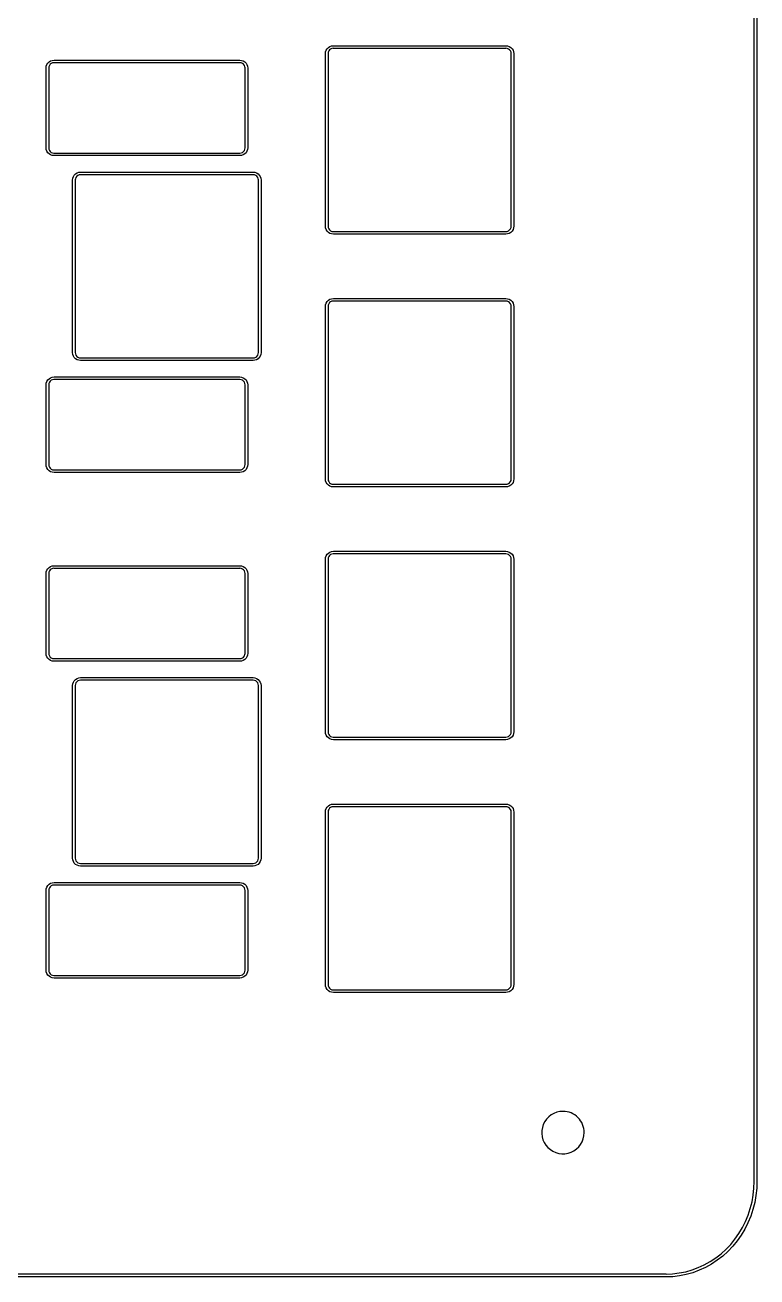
# Model space of a CAD drawing. Extents: x 2234239 to 5585253, y 1106376 to 5225214.
# Drawn here: x 4125895 to 5585253, y 1106376 to 3602599 of the extents above; entities that cross this region are included whole.
import ezdxf

# ---------------------------------------------------------------- set-up
doc = ezdxf.new("R2010")
doc.units = 0
doc.layers.get('0').update_dxf_attribs({"linetype": 'CONTINUOUS'})

msp = doc.modelspace()

# ---------------------------------------------------------------- linework, layer by layer
at = {"color": 7}
for p, q in [((5579633.103337, 1297370.529299), (5579633.103337, 5034219.362872)), ((5585253.387857, 5034219.362872), (5585253.387857, 1297370.529299)), ((4724741.578766, 3545519.473653), (4725133.69164, 3549019.676361)), ((4724741.578766, 3201587.800277), (4724741.578766, 3545519.473653)), ((4725133.69164, 3549019.676361), (4726302.62192, 3552379.887895)), ((4726302.62192, 3552379.887895), (4728206.829983, 3555390.081803)), ((4728206.829983, 3555390.081803), (4730720.10946, 3557910.240453)), ((4730293.071553, 3548249.632295), (4729977.952503, 3545729.473644)), ((4729977.952503, 3545729.473644), (4730034.044223, 3545519.473653)), ((4730034.044223, 3545519.473653), (4730034.044223, 3201587.800277)), ((4731378.128837, 3550839.799761), (4730293.071553, 3548249.632295)), ((4730720.10946, 3557910.240453), (4733737.156083, 3559800.37267)), ((4733072.257533, 3553079.949603), (4731378.128837, 3550839.799761)), ((4735270.41796, 3554760.05537), (4733072.257533, 3553079.949603)), ((4733737.156083, 3559800.37267), (4737069.321757, 3560990.443178)), ((4737860.426677, 3555810.108245), (4735270.41796, 3554760.05537)), ((4737069.321757, 3560990.443178), (4740611.566797, 3561410.46962)), ((4740401.752014, 3556160.12587), (4737860.426677, 3555810.108245)), ((4740611.566797, 3556090.117053), (4740401.752014, 3556160.12587)), ((4740611.566797, 3561410.46962), (5084571.286033, 3561410.46962)), ((5084571.286033, 3556090.117053), (4740611.566797, 3556090.117053)), ((5084571.286033, 3561410.46962), (5088120.410246, 3560990.443178)), ((5084781.3654, 3556160.12587), (5084571.286033, 3556090.117053)), ((5087322.426153, 3555810.108245), (5084781.3654, 3556160.12587)), ((5089919.578626, 3554760.05537), (5087322.426153, 3555810.108245)), ((5088120.410246, 3560990.443178), (5091452.840503, 3559800.37267)), ((5092110.85988, 3553079.949603), (5089919.578626, 3554760.05537)), ((5091452.840503, 3559800.37267), (5094469.887126, 3557910.240453)), ((5093804.988577, 3550839.799761), (5092110.85988, 3553079.949603)), ((5094890.04586, 3548249.632295), (5093804.988577, 3550839.799761)), ((5094469.887126, 3557910.240453), (5096983.166603, 3555390.081803)), ((5095212.044083, 3545729.473644), (5094890.04586, 3548249.632295)), ((5095155.952363, 3545519.473653), (5095212.044083, 3545729.473644)), ((5095155.952363, 3201587.800277), (5095155.952363, 3545519.473653)), ((5096983.166603, 3555390.081803), (5098887.110083, 3552379.887895)), ((5098887.110083, 3552379.887895), (5100049.16119, 3549019.676361)), ((5100049.16119, 3549019.676361), (5100448.41782, 3545519.473653)), ((5100448.41782, 3545519.473653), (5100448.41782, 3201587.800277)), ((4167793.660858, 3516747.649169), (4168185.509148, 3520317.887152)), ((4168185.509148, 3520317.887152), (4169354.704011, 3523678.098686)), ((4169354.704011, 3523678.098686), (4171258.912075, 3526688.266136)), ((4171258.912075, 3526688.266136), (4173771.926968, 3529138.442427)), ((4174429.946345, 3522067.975277), (4173344.889061, 3519547.816627)), ((4173771.926968, 3529138.442427), (4176789.238175, 3531098.557002)), ((4176124.075041, 3524308.125119), (4174429.946345, 3522067.975277)), ((4178322.235468, 3525988.230886), (4176124.075041, 3524308.125119)), ((4176789.238175, 3531098.557002), (4180121.403848, 3532218.618694)), ((4180912.508768, 3527038.310219), (4178322.235468, 3525988.230886)), ((4180121.403848, 3532218.618694), (4183663.648888, 3532638.645136)), ((4183453.569522, 3527388.327844), (4180912.508768, 3527038.310219)), ((4183663.648888, 3527318.319027), (4183453.569522, 3527388.327844)), ((4183663.648888, 3532638.645136), (4554084.901658, 3532638.645136)), ((4554084.901658, 3527318.319027), (4183663.648888, 3527318.319027)), ((4554084.901658, 3532638.645136), (4557627.146698, 3532218.618694)), ((4554294.981025, 3527388.327844), (4554084.901658, 3527318.319027)), ((4556836.041778, 3527038.310219), (4554294.981025, 3527388.327844)), ((4559426.315079, 3525988.230886), (4556836.041778, 3527038.310219)), ((4557627.146698, 3532218.618694), (4560959.312372, 3531098.557002)), ((4561624.475505, 3524308.125119), (4559426.315079, 3525988.230886)), ((4560959.312372, 3531098.557002), (4563976.623579, 3529138.442427)), ((4563318.604202, 3522067.975277), (4561624.475505, 3524308.125119)), ((4564403.661485, 3519547.816627), (4563318.604202, 3522067.975277)), ((4563976.623579, 3529138.442427), (4566489.638472, 3526688.266136)), ((4566489.638472, 3526688.266136), (4568393.846535, 3523678.098686)), ((4568393.846535, 3523678.098686), (4569562.776815, 3520317.887152)), ((4569562.776815, 3520317.887152), (4569954.889689, 3516747.649169)), ((4167793.660858, 3357977.654214), (4167793.660858, 3516747.649169)), ((4173344.889061, 3519547.816627), (4173030.034595, 3516957.675619)), ((4173030.034595, 3516957.675619), (4173085.861731, 3516747.649169)), ((4173085.861731, 3516747.649169), (4173085.861731, 3357977.654214)), ((4564718.515952, 3516957.675619), (4564403.661485, 3519547.816627)), ((4564669.567989, 3516747.649169), (4564718.515952, 3516957.675619)), ((4564669.567989, 3357977.654214), (4564669.567989, 3516747.649169)), ((4569954.889689, 3516747.649169), (4569954.889689, 3357977.654214)), ((4168185.509148, 3354477.425048), (4167793.660858, 3357977.654214)), ((4169354.704011, 3351117.213514), (4168185.509148, 3354477.425048)), ((4171258.912075, 3348107.019606), (4169354.704011, 3351117.213514)), ((4173771.926968, 3345586.860956), (4171258.912075, 3348107.019606)), ((4173085.861731, 3357977.654214), (4173030.034595, 3357837.636581)), ((4173030.034595, 3357837.636581), (4173344.889061, 3355247.469114)), ((4173344.889061, 3355247.469114), (4174429.946345, 3352657.328106)), ((4176789.238175, 3343696.755197), (4173771.926968, 3345586.860956)), ((4174429.946345, 3352657.328106), (4176124.075041, 3350487.187081)), ((4176124.075041, 3350487.187081), (4178322.235468, 3348737.072497)), ((4178322.235468, 3348737.072497), (4180912.508768, 3347686.993164)), ((4180912.508768, 3347686.993164), (4183453.569522, 3347336.975539)), ((4183453.569522, 3347336.975539), (4183663.648888, 3347406.984356)), ((4183663.648888, 3347406.984356), (4554084.901658, 3347406.984356)), ((4554084.901658, 3347406.984356), (4554294.981025, 3347336.975539)), ((4554294.981025, 3347336.975539), (4556836.041778, 3347686.993164)), ((4556836.041778, 3347686.993164), (4559426.315079, 3348737.072497)), ((4559426.315079, 3348737.072497), (4561624.475505, 3350487.187081)), ((4563976.623579, 3345586.860956), (4560959.312372, 3343696.755197)), ((4561624.475505, 3350487.187081), (4563318.604202, 3352657.328106)), ((4563318.604202, 3352657.328106), (4564403.661485, 3355247.469114)), ((4566489.638472, 3348107.019606), (4563976.623579, 3345586.860956)), ((4564403.661485, 3355247.469114), (4564718.515952, 3357837.636581)), ((4564718.515952, 3357837.636581), (4564669.567989, 3357977.654214)), ((4568393.846535, 3351117.213514), (4566489.638472, 3348107.019606)), ((4569562.776815, 3354477.425048), (4568393.846535, 3351117.213514)), ((4569954.889689, 3357977.654214), (4569562.776815, 3354477.425048)), ((4180121.403848, 3342506.684689), (4176789.238175, 3343696.755197)), ((4183663.648888, 3342156.667064), (4180121.403848, 3342506.684689)), ((4554084.901658, 3342156.667064), (4183663.648888, 3342156.667064)), ((4557627.146698, 3342506.684689), (4554084.901658, 3342156.667064)), ((4560959.312372, 3343696.755197), (4557627.146698, 3342506.684689)), ((4220709.848753, 3293503.582188), (4221101.961626, 3297003.811354)), ((4221101.961626, 3297003.811354), (4222270.891906, 3300364.022888)), ((4222270.891906, 3300364.022888), (4224175.099969, 3303374.216796)), ((4224175.099969, 3303374.216796), (4226688.379446, 3305894.375446)), ((4226261.341539, 3296233.767288), (4225946.222489, 3293713.608638)), ((4227346.398823, 3298823.934754), (4226261.341539, 3296233.767288)), ((4226688.379446, 3305894.375446), (4229705.426069, 3307784.481205)), ((4229040.52752, 3301064.058138), (4227346.398823, 3298823.934754)), ((4231238.687946, 3302744.163904), (4229040.52752, 3301064.058138)), ((4229705.426069, 3307784.481205), (4233037.591743, 3308974.578171)), ((4233828.696663, 3303794.243238), (4231238.687946, 3302744.163904)), ((4233037.591743, 3308974.578171), (4236579.836783, 3309394.604613)), ((4236370.022, 3304144.260863), (4233828.696663, 3303794.243238)), ((4236579.836783, 3304074.252046), (4236370.022, 3304144.260863)), ((4236579.836783, 3309394.604613), (4580539.556019, 3309394.604613)), ((4580539.556019, 3304074.252046), (4236579.836783, 3304074.252046)), ((4580539.556019, 3309394.604613), (4584088.680232, 3308974.578171)), ((4580749.635386, 3304144.260863), (4580539.556019, 3304074.252046)), ((4583290.696139, 3303794.243238), (4580749.635386, 3304144.260863)), ((4585887.848612, 3302744.163904), (4583290.696139, 3303794.243238)), ((4584088.680232, 3308974.578171), (4587421.110489, 3307784.481205)), ((4588079.129866, 3301064.058138), (4585887.848612, 3302744.163904)), ((4587421.110489, 3307784.481205), (4590438.157113, 3305894.375446)), ((4589773.258563, 3298823.934754), (4588079.129866, 3301064.058138)), ((4590858.315846, 3296233.767288), (4589773.258563, 3298823.934754)), ((4590438.157113, 3305894.375446), (4592951.436589, 3303374.216796)), ((4591180.314069, 3293713.608638), (4590858.315846, 3296233.767288)), ((4592951.436589, 3303374.216796), (4594855.380069, 3300364.022888)), ((4594855.380069, 3300364.022888), (4596017.431176, 3297003.811354)), ((4596017.431176, 3297003.811354), (4596416.687806, 3293503.582188)), ((4220709.848753, 2949571.93527), (4220709.848753, 3293503.582188)), ((4225946.222489, 3293713.608638), (4226002.314209, 3293503.582188)), ((4226002.314209, 3293503.582188), (4226002.314209, 2949571.93527)), ((4591124.222349, 3293503.582188), (4591180.314069, 3293713.608638)), ((4591124.222349, 2949571.93527), (4591124.222349, 3293503.582188)), ((4596416.687806, 3293503.582188), (4596416.687806, 2949571.93527)), ((4725133.69164, 3198017.588752), (4724741.578766, 3201587.800277)), ((4726302.62192, 3194657.377218), (4725133.69164, 3198017.588752)), ((4730034.044223, 3201587.800277), (4729977.952503, 3201377.800285)), ((4729977.952503, 3201377.800285), (4730293.071553, 3198787.632818)), ((4730293.071553, 3198787.632818), (4731378.128837, 3196197.465352)), ((4731378.128837, 3196197.465352), (4733072.257533, 3194027.324326)), ((5092110.85988, 3194027.324326), (5093804.988577, 3196197.465352)), ((5093804.988577, 3196197.465352), (5094890.04586, 3198787.632818)), ((5094890.04586, 3198787.632818), (5095212.044083, 3201377.800285)), ((5095212.044083, 3201377.800285), (5095155.952363, 3201587.800277)), ((5100049.16119, 3198017.588752), (5098887.110083, 3194657.377218)), ((5100448.41782, 3201587.800277), (5100049.16119, 3198017.588752)), ((4728206.829983, 3191647.18331), (4726302.62192, 3194657.377218)), ((4730720.10946, 3189127.02466), (4728206.829983, 3191647.18331)), ((4733737.156083, 3187236.892443), (4730720.10946, 3189127.02466)), ((4733072.257533, 3194027.324326), (4735270.41796, 3192347.21856)), ((4737069.321757, 3186116.830751), (4733737.156083, 3187236.892443)), ((4735270.41796, 3192347.21856), (4737860.426677, 3191227.156868)), ((4740611.566797, 3185696.80431), (4737069.321757, 3186116.830751)), ((4737860.426677, 3191227.156868), (4740401.752014, 3190947.121601)), ((4740401.752014, 3190947.121601), (4740611.566797, 3190947.121601)), ((4740611.566797, 3190947.121601), (5084571.286033, 3190947.121601)), ((5084571.286033, 3185696.80431), (4740611.566797, 3185696.80431)), ((5084571.286033, 3190947.121601), (5084781.3654, 3190947.121601)), ((5088120.410246, 3186116.830751), (5084571.286033, 3185696.80431)), ((5084781.3654, 3190947.121601), (5087322.426153, 3191227.156868)), ((5087322.426153, 3191227.156868), (5089919.578626, 3192347.21856)), ((5091452.840503, 3187236.892443), (5088120.410246, 3186116.830751)), ((5089919.578626, 3192347.21856), (5092110.85988, 3194027.324326)), ((5094469.887126, 3189127.02466), (5091452.840503, 3187236.892443)), ((5096983.166603, 3191647.18331), (5094469.887126, 3189127.02466)), ((5098887.110083, 3194657.377218), (5096983.166603, 3191647.18331)), ((4725133.69164, 3044987.946347), (4726302.62192, 3048348.157881)), ((4726302.62192, 3048348.157881), (4728206.829983, 3051358.351789)), ((4728206.829983, 3051358.351789), (4730720.10946, 3053878.510439)), ((4731378.128837, 3046808.069747), (4730293.071553, 3044217.902281)), ((4730720.10946, 3053878.510439), (4733737.156083, 3055768.616198)), ((4733072.257533, 3049048.193131), (4731378.128837, 3046808.069747)), ((4735270.41796, 3050728.298898), (4733072.257533, 3049048.193131)), ((4733737.156083, 3055768.616198), (4737069.321757, 3056958.686706)), ((4737860.426677, 3051778.378231), (4735270.41796, 3050728.298898)), ((4737069.321757, 3056958.686706), (4740611.566797, 3057378.713148)), ((4740401.752014, 3052128.395856), (4737860.426677, 3051778.378231)), ((4740611.566797, 3052058.387039), (4740401.752014, 3052128.395856)), ((4740611.566797, 3057378.713148), (5084571.286033, 3057378.713148)), ((5084571.286033, 3052058.387039), (4740611.566797, 3052058.387039)), ((5084571.286033, 3057378.713148), (5088120.410246, 3056958.686706)), ((5084781.3654, 3052128.395856), (5084571.286033, 3052058.387039)), ((5087322.426153, 3051778.378231), (5084781.3654, 3052128.395856)), ((5089919.578626, 3050728.298898), (5087322.426153, 3051778.378231)), ((5088120.410246, 3056958.686706), (5091452.840503, 3055768.616198)), ((5092110.85988, 3049048.193131), (5089919.578626, 3050728.298898)), ((5091452.840503, 3055768.616198), (5094469.887126, 3053878.510439)), ((5093804.988577, 3046808.069747), (5092110.85988, 3049048.193131)), ((5094890.04586, 3044217.902281), (5093804.988577, 3046808.069747)), ((5094469.887126, 3053878.510439), (5096983.166603, 3051358.351789)), ((5096983.166603, 3051358.351789), (5098887.110083, 3048348.157881)), ((5098887.110083, 3048348.157881), (5100049.16119, 3044987.946347)), ((4724741.578766, 3041487.717181), (4725133.69164, 3044987.946347)), ((4724741.578766, 2697556.12318), (4724741.578766, 3041487.717181)), ((4730293.071553, 3044217.902281), (4729977.952503, 3041697.743631)), ((4729977.952503, 3041697.743631), (4730034.044223, 3041487.717181)), ((4730034.044223, 3041487.717181), (4730034.044223, 2697556.12318)), ((5095212.044083, 3041697.743631), (5094890.04586, 3044217.902281)), ((5095155.952363, 3041487.717181), (5095212.044083, 3041697.743631)), ((5095155.952363, 2697556.12318), (5095155.952363, 3041487.717181)), ((5100049.16119, 3044987.946347), (5100448.41782, 3041487.717181)), ((5100448.41782, 3041487.717181), (5100448.41782, 2697556.12318)), ((4221101.961626, 2946001.697286), (4220709.848753, 2949571.93527)), ((4222270.891906, 2942641.485753), (4221101.961626, 2946001.697286)), ((4226002.314209, 2949571.93527), (4225946.222489, 2949361.90882)), ((4225946.222489, 2949361.90882), (4226261.341539, 2946771.767811)), ((4226261.341539, 2946771.767811), (4227346.398823, 2944181.600345)), ((4589773.258563, 2944181.600345), (4590858.315846, 2946771.767811)), ((4590858.315846, 2946771.767811), (4591180.314069, 2949361.90882)), ((4591180.314069, 2949361.90882), (4591124.222349, 2949571.93527)), ((4596017.431176, 2946001.697286), (4594855.380069, 2942641.485753)), ((4596416.687806, 2949571.93527), (4596017.431176, 2946001.697286)), ((4224175.099969, 2939631.318303), (4222270.891906, 2942641.485753)), ((4226688.379446, 2937111.159653), (4224175.099969, 2939631.318303)), ((4229705.426069, 2935221.027436), (4226688.379446, 2937111.159653)), ((4227346.398823, 2944181.600345), (4229040.52752, 2942011.45932)), ((4229040.52752, 2942011.45932), (4231238.687946, 2940331.353553)), ((4233037.591743, 2934100.965744), (4229705.426069, 2935221.027436)), ((4231238.687946, 2940331.353553), (4233828.696663, 2939211.291861)), ((4236579.836783, 2933680.939303), (4233037.591743, 2934100.965744)), ((4233828.696663, 2939211.291861), (4236370.022, 2938931.256595)), ((4236370.022, 2938931.256595), (4236579.836783, 2938931.256595)), ((4236579.836783, 2938931.256595), (4580539.556019, 2938931.256595)), ((4580539.556019, 2933680.939303), (4236579.836783, 2933680.939303)), ((4580539.556019, 2938931.256595), (4580749.635386, 2938931.256595)), ((4584088.680232, 2934100.965744), (4580539.556019, 2933680.939303)), ((4580749.635386, 2938931.256595), (4583290.696139, 2939211.291861)), ((4583290.696139, 2939211.291861), (4585887.848612, 2940331.353553)), ((4587421.110489, 2935221.027436), (4584088.680232, 2934100.965744)), ((4585887.848612, 2940331.353553), (4588079.129866, 2942011.45932)), ((4590438.157113, 2937111.159653), (4587421.110489, 2935221.027436)), ((4588079.129866, 2942011.45932), (4589773.258563, 2944181.600345)), ((4592951.436589, 2939631.318303), (4590438.157113, 2937111.159653)), ((4594855.380069, 2942641.485753), (4592951.436589, 2939631.318303)), ((4171258.912075, 2894968.550768), (4173771.926968, 2897418.594768)), ((4173771.926968, 2897418.594768), (4176789.238175, 2899378.629968)), ((4176789.238175, 2899378.629968), (4180121.403848, 2900498.876869)), ((4180121.403848, 2900498.876869), (4183663.648888, 2900918.771018)), ((4183453.569522, 2895668.638935), (4180912.508768, 2895318.594852)), ((4183663.648888, 2895598.524285), (4183453.569522, 2895668.638935)), ((4183663.648888, 2900918.771018), (4554084.901658, 2900918.771018)), ((4554084.901658, 2900918.771018), (4557627.146698, 2900498.876869)), ((4554294.981025, 2895668.638935), (4554084.901658, 2895598.524285)), ((4556836.041778, 2895318.594852), (4554294.981025, 2895668.638935)), ((4557627.146698, 2900498.876869), (4560959.312372, 2899378.629968)), ((4560959.312372, 2899378.629968), (4563976.623579, 2897418.594768)), ((4563976.623579, 2897418.594768), (4566489.638472, 2894968.550768)), ((4167793.660858, 2885027.880885), (4168185.509148, 2888598.171785)), ((4167793.660858, 2726257.88593), (4167793.660858, 2885027.880885)), ((4168185.509148, 2888598.171785), (4169354.704011, 2891958.383318)), ((4169354.704011, 2891958.383318), (4171258.912075, 2894968.550768)), ((4173344.889061, 2887827.968968), (4173030.034595, 2885237.960251)), ((4173030.034595, 2885237.960251), (4173085.861731, 2885027.880885)), ((4173085.861731, 2885027.880885), (4173085.861731, 2726257.88593)), ((4174429.946345, 2890348.127618), (4173344.889061, 2887827.968968)), ((4176124.075041, 2892588.356835), (4174429.946345, 2890348.127618)), ((4178322.235468, 2894268.462602), (4176124.075041, 2892588.356835)), ((4180912.508768, 2895318.594852), (4178322.235468, 2894268.462602)), ((4554084.901658, 2895598.524285), (4183663.648888, 2895598.524285)), ((4559426.315079, 2894268.462602), (4556836.041778, 2895318.594852)), ((4561624.475505, 2892588.356835), (4559426.315079, 2894268.462602)), ((4563318.604202, 2890348.127618), (4561624.475505, 2892588.356835)), ((4564403.661485, 2887827.968968), (4563318.604202, 2890348.127618)), ((4564718.515952, 2885237.960251), (4564403.661485, 2887827.968968)), ((4564669.567989, 2885027.880885), (4564718.515952, 2885237.960251)), ((4564669.567989, 2726257.88593), (4564669.567989, 2885027.880885)), ((4566489.638472, 2894968.550768), (4568393.846535, 2891958.383318)), ((4568393.846535, 2891958.383318), (4569562.776815, 2888598.171785)), ((4569562.776815, 2888598.171785), (4569954.889689, 2885027.880885)), ((4569954.889689, 2885027.880885), (4569954.889689, 2726257.88593)), ((4168185.509148, 2722757.70968), (4167793.660858, 2726257.88593)), ((4169354.704011, 2719397.498147), (4168185.509148, 2722757.70968)), ((4173085.861731, 2726257.88593), (4173030.034595, 2726047.806564)), ((4173030.034595, 2726047.806564), (4173344.889061, 2723527.647914)), ((4173344.889061, 2723527.647914), (4174429.946345, 2720937.639197)), ((4174429.946345, 2720937.639197), (4176124.075041, 2718767.260047)), ((4561624.475505, 2718767.260047), (4563318.604202, 2720937.639197)), ((4563318.604202, 2720937.639197), (4564403.661485, 2723527.647914)), ((4564403.661485, 2723527.647914), (4564718.515952, 2726047.806564)), ((4564718.515952, 2726047.806564), (4564669.567989, 2726257.88593)), ((4569562.776815, 2722757.70968), (4568393.846535, 2719397.498147)), ((4569954.889689, 2726257.88593), (4569562.776815, 2722757.70968)), ((4171258.912075, 2716387.330697), (4169354.704011, 2719397.498147)), ((4173771.926968, 2713867.172047), (4171258.912075, 2716387.330697)), ((4176789.238175, 2711976.986913), (4173771.926968, 2713867.172047)), ((4176124.075041, 2718767.260047), (4178322.235468, 2717087.15428)), ((4180121.403848, 2710786.889947), (4176789.238175, 2711976.986913)), ((4178322.235468, 2717087.15428), (4180912.508768, 2715967.171963)), ((4183663.648888, 2710436.845863), (4180121.403848, 2710786.889947)), ((4180912.508768, 2715967.171963), (4183453.569522, 2715687.24253)), ((4183453.569522, 2715687.24253), (4183663.648888, 2715687.24253)), ((4183663.648888, 2715687.24253), (4554084.901658, 2715687.24253)), ((4554084.901658, 2710436.845863), (4183663.648888, 2710436.845863)), ((4554084.901658, 2715687.24253), (4554294.981025, 2715687.24253)), ((4557627.146698, 2710786.889947), (4554084.901658, 2710436.845863)), ((4554294.981025, 2715687.24253), (4556836.041778, 2715967.171963)), ((4556836.041778, 2715967.171963), (4559426.315079, 2717087.15428)), ((4560959.312372, 2711976.986913), (4557627.146698, 2710786.889947)), ((4559426.315079, 2717087.15428), (4561624.475505, 2718767.260047)), ((4563976.623579, 2713867.172047), (4560959.312372, 2711976.986913)), ((4566489.638472, 2716387.330697), (4563976.623579, 2713867.172047)), ((4568393.846535, 2719397.498147), (4566489.638472, 2716387.330697)), ((4725133.69164, 2693985.832279), (4724741.578766, 2697556.12318)), ((4730034.044223, 2697556.12318), (4729977.952503, 2697346.043813)), ((4729977.952503, 2697346.043813), (4730293.071553, 2694755.770513)), ((5094890.04586, 2694755.770513), (5095212.044083, 2697346.043813)), ((5095212.044083, 2697346.043813), (5095155.952363, 2697556.12318)), ((5100448.41782, 2697556.12318), (5100049.16119, 2693985.832279)), ((4726302.62192, 2690625.620746), (4725133.69164, 2693985.832279)), ((4728206.829983, 2687615.453296), (4726302.62192, 2690625.620746)), ((4730720.10946, 2685095.294646), (4728206.829983, 2687615.453296)), ((4730293.071553, 2694755.770513), (4731378.128837, 2692165.761796)), ((4733737.156083, 2683205.109512), (4730720.10946, 2685095.294646)), ((4731378.128837, 2692165.761796), (4733072.257533, 2689995.647229)), ((4733072.257533, 2689995.647229), (4735270.41796, 2688315.541463)), ((4737069.321757, 2682085.127196), (4733737.156083, 2683205.109512)), ((4735270.41796, 2688315.541463), (4737860.426677, 2687195.294563)), ((4740611.566797, 2681664.968462), (4737069.321757, 2682085.127196)), ((4737860.426677, 2687195.294563), (4740401.752014, 2686915.365129)), ((4740401.752014, 2686915.365129), (4740611.566797, 2686915.365129)), ((4740611.566797, 2686915.365129), (5084571.286033, 2686915.365129)), ((5084571.286033, 2681664.968462), (4740611.566797, 2681664.968462)), ((5084571.286033, 2686915.365129), (5084781.3654, 2686915.365129)), ((5088120.410246, 2682085.127196), (5084571.286033, 2681664.968462)), ((5084781.3654, 2686915.365129), (5087322.426153, 2687195.294563)), ((5087322.426153, 2687195.294563), (5089919.578626, 2688315.541463)), ((5091452.840503, 2683205.109512), (5088120.410246, 2682085.127196)), ((5089919.578626, 2688315.541463), (5092110.85988, 2689995.647229)), ((5094469.887126, 2685095.294646), (5091452.840503, 2683205.109512)), ((5092110.85988, 2689995.647229), (5093804.988577, 2692165.761796)), ((5093804.988577, 2692165.761796), (5094890.04586, 2694755.770513)), ((5096983.166603, 2687615.453296), (5094469.887126, 2685095.294646)), ((5098887.110083, 2690625.620746), (5096983.166603, 2687615.453296)), ((5100049.16119, 2693985.832279), (5098887.110083, 2690625.620746)), ((4726302.62192, 2544316.454325), (4728206.829983, 2547326.621776)), ((4728206.829983, 2547326.621776), (4730720.10946, 2549846.780426)), ((4730720.10946, 2549846.780426), (4733737.156083, 2551806.815626)), ((4735270.41796, 2546696.648259), (4733072.257533, 2545016.542492)), ((4733737.156083, 2551806.815626), (4737069.321757, 2552927.062526)), ((4737860.426677, 2547746.515925), (4735270.41796, 2546696.648259)), ((4737069.321757, 2552927.062526), (4740611.566797, 2553346.956676)), ((4740401.752014, 2548096.560009), (4737860.426677, 2547746.515925)), ((4740611.566797, 2548026.709942), (4740401.752014, 2548096.560009)), ((4740611.566797, 2553346.956676), (5084571.286033, 2553346.956676)), ((5084571.286033, 2548026.709942), (4740611.566797, 2548026.709942)), ((5084571.286033, 2553346.956676), (5088120.410246, 2552927.062526)), ((5084781.3654, 2548096.560009), (5084571.286033, 2548026.709942)), ((5087322.426153, 2547746.515925), (5084781.3654, 2548096.560009)), ((5089919.578626, 2546696.648259), (5087322.426153, 2547746.515925)), ((5088120.410246, 2552927.062526), (5091452.840503, 2551806.815626)), ((5092110.85988, 2545016.542492), (5089919.578626, 2546696.648259)), ((5091452.840503, 2551806.815626), (5094469.887126, 2549846.780426)), ((5094469.887126, 2549846.780426), (5096983.166603, 2547326.621776)), ((5096983.166603, 2547326.621776), (5098887.110083, 2544316.454325)), ((4173771.926968, 2521074.903025), (4176789.238175, 2523034.938225)), ((4176789.238175, 2523034.938225), (4180121.403848, 2524155.185125)), ((4180121.403848, 2524155.185125), (4183663.648888, 2524575.079275)), ((4183663.648888, 2524575.079275), (4554084.901658, 2524575.079275)), ((4554084.901658, 2524575.079275), (4557627.146698, 2524155.185125)), ((4557627.146698, 2524155.185125), (4560959.312372, 2523034.938225)), ((4560959.312372, 2523034.938225), (4563976.623579, 2521074.903025)), ((4724741.578766, 2537456.066542), (4725133.69164, 2541026.092859)), ((4724741.578766, 2193524.393166), (4724741.578766, 2537456.066542)), ((4725133.69164, 2541026.092859), (4726302.62192, 2544316.454325)), ((4730293.071553, 2540186.039975), (4729977.952503, 2537665.881325)), ((4729977.952503, 2537665.881325), (4730034.044223, 2537456.066542)), ((4730034.044223, 2537456.066542), (4730034.044223, 2193524.393166)), ((4731378.128837, 2542776.313275), (4730293.071553, 2540186.039975)), ((4733072.257533, 2545016.542492), (4731378.128837, 2542776.313275)), ((5093804.988577, 2542776.313275), (5092110.85988, 2545016.542492)), ((5094890.04586, 2540186.039975), (5093804.988577, 2542776.313275)), ((5095212.044083, 2537665.881325), (5094890.04586, 2540186.039975)), ((5095155.952363, 2537456.066542), (5095212.044083, 2537665.881325)), ((5095155.952363, 2193524.393166), (5095155.952363, 2537456.066542)), ((5098887.110083, 2544316.454325), (5100049.16119, 2541026.092859)), ((5100049.16119, 2541026.092859), (5100448.41782, 2537456.066542)), ((5100448.41782, 2537456.066542), (5100448.41782, 2193524.393166)), ((4167793.660858, 2508684.189141), (4168185.509148, 2512254.480041)), ((4167793.660858, 2349914.194187), (4167793.660858, 2508684.189141)), ((4168185.509148, 2512254.480041), (4169354.704011, 2515544.576925)), ((4169354.704011, 2515544.576925), (4171258.912075, 2518624.859025)), ((4171258.912075, 2518624.859025), (4173771.926968, 2521074.903025)), ((4173344.889061, 2511484.277224), (4173030.034595, 2508894.268508)), ((4173030.034595, 2508894.268508), (4173085.861731, 2508684.189141)), ((4173085.861731, 2508684.189141), (4173085.861731, 2349914.194187)), ((4174429.946345, 2514074.550525), (4173344.889061, 2511484.277224)), ((4176124.075041, 2516244.665091), (4174429.946345, 2514074.550525)), ((4178322.235468, 2517924.770858), (4176124.075041, 2516244.665091)), ((4180912.508768, 2519044.753175), (4178322.235468, 2517924.770858)), ((4183453.569522, 2519324.947191), (4180912.508768, 2519044.753175)), ((4183663.648888, 2519254.832541), (4183453.569522, 2519324.947191)), ((4554084.901658, 2519254.832541), (4183663.648888, 2519254.832541)), ((4554294.981025, 2519324.947191), (4554084.901658, 2519254.832541)), ((4556836.041778, 2519044.753175), (4554294.981025, 2519324.947191)), ((4559426.315079, 2517924.770858), (4556836.041778, 2519044.753175)), ((4561624.475505, 2516244.665091), (4559426.315079, 2517924.770858)), ((4563318.604202, 2514074.550525), (4561624.475505, 2516244.665091)), ((4564403.661485, 2511484.277224), (4563318.604202, 2514074.550525)), ((4563976.623579, 2521074.903025), (4566489.638472, 2518624.859025)), ((4564718.515952, 2508894.268508), (4564403.661485, 2511484.277224)), ((4564669.567989, 2508684.189141), (4564718.515952, 2508894.268508)), ((4564669.567989, 2349914.194187), (4564669.567989, 2508684.189141)), ((4566489.638472, 2518624.859025), (4568393.846535, 2515544.576925)), ((4568393.846535, 2515544.576925), (4569562.776815, 2512254.480041)), ((4569562.776815, 2512254.480041), (4569954.889689, 2508684.189141)), ((4569954.889689, 2508684.189141), (4569954.889689, 2349914.194187)), ((4168185.509148, 2346414.017937), (4167793.660858, 2349914.194187)), ((4173085.861731, 2349914.194187), (4173030.034595, 2349704.11482)), ((4173030.034595, 2349704.11482), (4173344.889061, 2347183.95617)), ((4173344.889061, 2347183.95617), (4174429.946345, 2344593.947453)), ((4563318.604202, 2344593.947453), (4564403.661485, 2347183.95617)), ((4564403.661485, 2347183.95617), (4564718.515952, 2349704.11482)), ((4564718.515952, 2349704.11482), (4564669.567989, 2349914.194187)), ((4569954.889689, 2349914.194187), (4569562.776815, 2346414.017937)), ((4169354.704011, 2343053.806403), (4168185.509148, 2346414.017937)), ((4171258.912075, 2340043.638953), (4169354.704011, 2343053.806403)), ((4173771.926968, 2337523.480303), (4171258.912075, 2340043.638953)), ((4176789.238175, 2335633.29517), (4173771.926968, 2337523.480303)), ((4174429.946345, 2344593.947453), (4176124.075041, 2342423.568303)), ((4176124.075041, 2342423.568303), (4178322.235468, 2340743.462536)), ((4180121.403848, 2334443.198203), (4176789.238175, 2335633.29517)), ((4178322.235468, 2340743.462536), (4180912.508768, 2339623.48022)), ((4183663.648888, 2334093.15412), (4180121.403848, 2334443.198203)), ((4180912.508768, 2339623.48022), (4183453.569522, 2339343.550787)), ((4183453.569522, 2339343.550787), (4183663.648888, 2339343.550787)), ((4183663.648888, 2339343.550787), (4554084.901658, 2339343.550787)), ((4554084.901658, 2334093.15412), (4183663.648888, 2334093.15412)), ((4554084.901658, 2339343.550787), (4554294.981025, 2339343.550787)), ((4557627.146698, 2334443.198203), (4554084.901658, 2334093.15412)), ((4554294.981025, 2339343.550787), (4556836.041778, 2339623.48022)), ((4556836.041778, 2339623.48022), (4559426.315079, 2340743.462536)), ((4560959.312372, 2335633.29517), (4557627.146698, 2334443.198203)), ((4559426.315079, 2340743.462536), (4561624.475505, 2342423.568303)), ((4563976.623579, 2337523.480303), (4560959.312372, 2335633.29517)), ((4561624.475505, 2342423.568303), (4563318.604202, 2344593.947453)), ((4566489.638472, 2340043.638953), (4563976.623579, 2337523.480303)), ((4568393.846535, 2343053.806403), (4566489.638472, 2340043.638953)), ((4569562.776815, 2346414.017937), (4568393.846535, 2343053.806403)), ((4224175.099969, 2295310.756769), (4226688.379446, 2297830.915419)), ((4226688.379446, 2297830.915419), (4229705.426069, 2299790.950619)), ((4229705.426069, 2299790.950619), (4233037.591743, 2300911.197519)), ((4233037.591743, 2300911.197519), (4236579.836783, 2301331.091669)), ((4236579.836783, 2301331.091669), (4580539.556019, 2301331.091669)), ((4580539.556019, 2301331.091669), (4584088.680232, 2300911.197519)), ((4584088.680232, 2300911.197519), (4587421.110489, 2299790.950619)), ((4587421.110489, 2299790.950619), (4590438.157113, 2297830.915419)), ((4590438.157113, 2297830.915419), (4592951.436589, 2295310.756769)), ((4220709.848753, 2285440.201535), (4221101.961626, 2289010.227852)), ((4220709.848753, 1941508.528159), (4220709.848753, 2285440.201535)), ((4221101.961626, 2289010.227852), (4222270.891906, 2292300.589319)), ((4222270.891906, 2292300.589319), (4224175.099969, 2295310.756769)), ((4226261.341539, 2288170.174968), (4225946.222489, 2285650.016318)), ((4225946.222489, 2285650.016318), (4226002.314209, 2285440.201535)), ((4226002.314209, 2285440.201535), (4226002.314209, 1941508.528159)), ((4227346.398823, 2290760.448268), (4226261.341539, 2288170.174968)), ((4229040.52752, 2293000.677485), (4227346.398823, 2290760.448268)), ((4231238.687946, 2294680.783252), (4229040.52752, 2293000.677485)), ((4233828.696663, 2295730.650919), (4231238.687946, 2294680.783252)), ((4236370.022, 2296080.695002), (4233828.696663, 2295730.650919)), ((4236579.836783, 2296010.844935), (4236370.022, 2296080.695002)), ((4580539.556019, 2296010.844935), (4236579.836783, 2296010.844935)), ((4580749.635386, 2296080.695002), (4580539.556019, 2296010.844935)), ((4583290.696139, 2295730.650919), (4580749.635386, 2296080.695002)), ((4585887.848612, 2294680.783252), (4583290.696139, 2295730.650919)), ((4588079.129866, 2293000.677485), (4585887.848612, 2294680.783252)), ((4589773.258563, 2290760.448268), (4588079.129866, 2293000.677485)), ((4590858.315846, 2288170.174968), (4589773.258563, 2290760.448268)), ((4591180.314069, 2285650.016318), (4590858.315846, 2288170.174968)), ((4591124.222349, 2285440.201535), (4591180.314069, 2285650.016318)), ((4591124.222349, 1941508.528159), (4591124.222349, 2285440.201535)), ((4592951.436589, 2295310.756769), (4594855.380069, 2292300.589319)), ((4594855.380069, 2292300.589319), (4596017.431176, 2289010.227852)), ((4596017.431176, 2289010.227852), (4596416.687806, 2285440.201535)), ((4596416.687806, 2285440.201535), (4596416.687806, 1941508.528159)), ((4725133.69164, 2189954.102266), (4724741.578766, 2193524.393166)), ((4726302.62192, 2186593.890732), (4725133.69164, 2189954.102266)), ((4728206.829983, 2183583.723282), (4726302.62192, 2186593.890732)), ((4730720.10946, 2181063.564632), (4728206.829983, 2183583.723282)), ((4730034.044223, 2193524.393166), (4729977.952503, 2193314.313799)), ((4729977.952503, 2193314.313799), (4730293.071553, 2190724.040499)), ((4730293.071553, 2190724.040499), (4731378.128837, 2188134.031782)), ((4733737.156083, 2179173.379499), (4730720.10946, 2181063.564632)), ((4731378.128837, 2188134.031782), (4733072.257533, 2185963.917216)), ((4733072.257533, 2185963.917216), (4735270.41796, 2184283.811449)), ((4737069.321757, 2178053.397182), (4733737.156083, 2179173.379499)), ((4735270.41796, 2184283.811449), (4737860.426677, 2183163.564549)), ((4740611.566797, 2177633.238449), (4737069.321757, 2178053.397182)), ((4737860.426677, 2183163.564549), (4740401.752014, 2182883.635116)), ((4740401.752014, 2182883.635116), (4740611.566797, 2182883.635116)), ((4740611.566797, 2182883.635116), (5084571.286033, 2182883.635116)), ((5084571.286033, 2177633.238449), (4740611.566797, 2177633.238449)), ((5084571.286033, 2182883.635116), (5084781.3654, 2182883.635116)), ((5088120.410246, 2178053.397182), (5084571.286033, 2177633.238449)), ((5084781.3654, 2182883.635116), (5087322.426153, 2183163.564549)), ((5087322.426153, 2183163.564549), (5089919.578626, 2184283.811449)), ((5091452.840503, 2179173.379499), (5088120.410246, 2178053.397182)), ((5089919.578626, 2184283.811449), (5092110.85988, 2185963.917216)), ((5094469.887126, 2181063.564632), (5091452.840503, 2179173.379499)), ((5092110.85988, 2185963.917216), (5093804.988577, 2188134.031782)), ((5093804.988577, 2188134.031782), (5094890.04586, 2190724.040499)), ((5096983.166603, 2183583.723282), (5094469.887126, 2181063.564632)), ((5094890.04586, 2190724.040499), (5095212.044083, 2193314.313799)), ((5095212.044083, 2193314.313799), (5095155.952363, 2193524.393166)), ((5098887.110083, 2186593.890732), (5096983.166603, 2183583.723282)), ((5100049.16119, 2189954.102266), (5098887.110083, 2186593.890732)), ((5100448.41782, 2193524.393166), (5100049.16119, 2189954.102266)), ((4730720.10946, 2045815.050412), (4733737.156083, 2047775.085612)), ((4733737.156083, 2047775.085612), (4737069.321757, 2048895.067928)), ((4737069.321757, 2048895.067928), (4740611.566797, 2049315.226662)), ((4740611.566797, 2049315.226662), (5084571.286033, 2049315.226662)), ((5084571.286033, 2049315.226662), (5088120.410246, 2048895.067928)), ((5088120.410246, 2048895.067928), (5091452.840503, 2047775.085612)), ((5091452.840503, 2047775.085612), (5094469.887126, 2045815.050412)), ((4724741.578766, 2033424.336528), (4725133.69164, 2036994.362845)), ((4724741.578766, 1689492.663152), (4724741.578766, 2033424.336528)), ((4725133.69164, 2036994.362845), (4726302.62192, 2040284.724312)), ((4726302.62192, 2040284.724312), (4728206.829983, 2043294.891762)), ((4728206.829983, 2043294.891762), (4730720.10946, 2045815.050412)), ((4730293.071553, 2036154.309961), (4729977.952503, 2033634.151311)), ((4729977.952503, 2033634.151311), (4730034.044223, 2033424.336528)), ((4730034.044223, 2033424.336528), (4730034.044223, 1689492.663152)), ((4731378.128837, 2038744.583262), (4730293.071553, 2036154.309961)), ((4733072.257533, 2040984.812478), (4731378.128837, 2038744.583262)), ((4735270.41796, 2042664.918245), (4733072.257533, 2040984.812478)), ((4737860.426677, 2043714.785912), (4735270.41796, 2042664.918245)), ((4740401.752014, 2044064.829995), (4737860.426677, 2043714.785912)), ((4740611.566797, 2043994.979928), (4740401.752014, 2044064.829995)), ((5084571.286033, 2043994.979928), (4740611.566797, 2043994.979928)), ((5084781.3654, 2044064.829995), (5084571.286033, 2043994.979928)), ((5087322.426153, 2043714.785912), (5084781.3654, 2044064.829995)), ((5089919.578626, 2042664.918245), (5087322.426153, 2043714.785912)), ((5092110.85988, 2040984.812478), (5089919.578626, 2042664.918245)), ((5093804.988577, 2038744.583262), (5092110.85988, 2040984.812478)), ((5094890.04586, 2036154.309961), (5093804.988577, 2038744.583262)), ((5094469.887126, 2045815.050412), (5096983.166603, 2043294.891762)), ((5095212.044083, 2033634.151311), (5094890.04586, 2036154.309961)), ((5095155.952363, 2033424.336528), (5095212.044083, 2033634.151311)), ((5095155.952363, 1689492.663152), (5095155.952363, 2033424.336528)), ((5096983.166603, 2043294.891762), (5098887.110083, 2040284.724312)), ((5098887.110083, 2040284.724312), (5100049.16119, 2036994.362845)), ((5100049.16119, 2036994.362845), (5100448.41782, 2033424.336528)), ((5100448.41782, 2033424.336528), (5100448.41782, 1689492.663152)), ((4221101.961626, 1937938.237259), (4220709.848753, 1941508.528159)), ((4222270.891906, 1934578.025725), (4221101.961626, 1937938.237259)), ((4224175.099969, 1931567.858275), (4222270.891906, 1934578.025725)), ((4226688.379446, 1929047.699625), (4224175.099969, 1931567.858275)), ((4226002.314209, 1941508.528159), (4225946.222489, 1941298.448792)), ((4225946.222489, 1941298.448792), (4226261.341539, 1938708.175492)), ((4226261.341539, 1938708.175492), (4227346.398823, 1936118.166776)), ((4229705.426069, 1927157.514492), (4226688.379446, 1929047.699625)), ((4227346.398823, 1936118.166776), (4229040.52752, 1933948.052209)), ((4229040.52752, 1933948.052209), (4231238.687946, 1932267.946442)), ((4233037.591743, 1926037.532175), (4229705.426069, 1927157.514492)), ((4231238.687946, 1932267.946442), (4233828.696663, 1931147.699542)), ((4236579.836783, 1925617.373442), (4233037.591743, 1926037.532175)), ((4233828.696663, 1931147.699542), (4236370.022, 1930867.770109)), ((4236370.022, 1930867.770109), (4236579.836783, 1930867.770109)), ((4236579.836783, 1930867.770109), (4580539.556019, 1930867.770109)), ((4580539.556019, 1925617.373442), (4236579.836783, 1925617.373442)), ((4580539.556019, 1930867.770109), (4580749.635386, 1930867.770109)), ((4584088.680232, 1926037.532175), (4580539.556019, 1925617.373442)), ((4580749.635386, 1930867.770109), (4583290.696139, 1931147.699542)), ((4583290.696139, 1931147.699542), (4585887.848612, 1932267.946442)), ((4587421.110489, 1927157.514492), (4584088.680232, 1926037.532175)), ((4585887.848612, 1932267.946442), (4588079.129866, 1933948.052209)), ((4590438.157113, 1929047.699625), (4587421.110489, 1927157.514492)), ((4588079.129866, 1933948.052209), (4589773.258563, 1936118.166776)), ((4589773.258563, 1936118.166776), (4590858.315846, 1938708.175492)), ((4592951.436589, 1931567.858275), (4590438.157113, 1929047.699625)), ((4590858.315846, 1938708.175492), (4591180.314069, 1941298.448792)), ((4591180.314069, 1941298.448792), (4591124.222349, 1941508.528159)), ((4594855.380069, 1934578.025725), (4592951.436589, 1931567.858275)), ((4596017.431176, 1937938.237259), (4594855.380069, 1934578.025725)), ((4596416.687806, 1941508.528159), (4596017.431176, 1937938.237259)), ((4167793.660858, 1876964.420857), (4168185.509148, 1880534.711757)), ((4167793.660858, 1718194.425903), (4167793.660858, 1876964.420857)), ((4168185.509148, 1880534.711757), (4169354.704011, 1883824.808641)), ((4169354.704011, 1883824.808641), (4171258.912075, 1886905.090741)), ((4171258.912075, 1886905.090741), (4173771.926968, 1889355.134741)), ((4173344.889061, 1879764.508941), (4173030.034595, 1877174.500224)), ((4173030.034595, 1877174.500224), (4173085.861731, 1876964.420857)), ((4173085.861731, 1876964.420857), (4173085.861731, 1718194.425903)), ((4174429.946345, 1882354.782241), (4173344.889061, 1879764.508941)), ((4173771.926968, 1889355.134741), (4176789.238175, 1891315.169941)), ((4176124.075041, 1884524.896807), (4174429.946345, 1882354.782241)), ((4178322.235468, 1886205.002574), (4176124.075041, 1884524.896807)), ((4176789.238175, 1891315.169941), (4180121.403848, 1892435.416841)), ((4180912.508768, 1887324.984891), (4178322.235468, 1886205.002574)), ((4180121.403848, 1892435.416841), (4183663.648888, 1892855.310991)), ((4183453.569522, 1887604.914324), (4180912.508768, 1887324.984891)), ((4183663.648888, 1887535.064257), (4183453.569522, 1887604.914324)), ((4183663.648888, 1892855.310991), (4554084.901658, 1892855.310991)), ((4554084.901658, 1887535.064257), (4183663.648888, 1887535.064257)), ((4554084.901658, 1892855.310991), (4557627.146698, 1892435.416841)), ((4554294.981025, 1887604.914324), (4554084.901658, 1887535.064257)), ((4556836.041778, 1887324.984891), (4554294.981025, 1887604.914324)), ((4559426.315079, 1886205.002574), (4556836.041778, 1887324.984891)), ((4557627.146698, 1892435.416841), (4560959.312372, 1891315.169941)), ((4561624.475505, 1884524.896807), (4559426.315079, 1886205.002574)), ((4560959.312372, 1891315.169941), (4563976.623579, 1889355.134741)), ((4563318.604202, 1882354.782241), (4561624.475505, 1884524.896807)), ((4564403.661485, 1879764.508941), (4563318.604202, 1882354.782241)), ((4563976.623579, 1889355.134741), (4566489.638472, 1886905.090741)), ((4564718.515952, 1877174.500224), (4564403.661485, 1879764.508941)), ((4564669.567989, 1876964.420857), (4564718.515952, 1877174.500224)), ((4564669.567989, 1718194.425903), (4564669.567989, 1876964.420857)), ((4566489.638472, 1886905.090741), (4568393.846535, 1883824.808641)), ((4568393.846535, 1883824.808641), (4569562.776815, 1880534.711757)), ((4569562.776815, 1880534.711757), (4569954.889689, 1876964.420857)), ((4569954.889689, 1876964.420857), (4569954.889689, 1718194.425903)), ((4168185.509148, 1714694.249653), (4167793.660858, 1718194.425903)), ((4169354.704011, 1711334.038119), (4168185.509148, 1714694.249653)), ((4171258.912075, 1708323.870669), (4169354.704011, 1711334.038119)), ((4173771.926968, 1705803.712019), (4171258.912075, 1708323.870669)), ((4173085.861731, 1718194.425903), (4173030.034595, 1717984.346536)), ((4173030.034595, 1717984.346536), (4173344.889061, 1715464.187886)), ((4173344.889061, 1715464.187886), (4174429.946345, 1712873.914586)), ((4176789.238175, 1703913.526886), (4173771.926968, 1705803.712019)), ((4174429.946345, 1712873.914586), (4176124.075041, 1710703.800019)), ((4176124.075041, 1710703.800019), (4178322.235468, 1709023.694252)), ((4180121.403848, 1702723.429919), (4176789.238175, 1703913.526886)), ((4178322.235468, 1709023.694252), (4180912.508768, 1707903.711936)), ((4183663.648888, 1702373.385836), (4180121.403848, 1702723.429919)), ((4180912.508768, 1707903.711936), (4183453.569522, 1707623.782503)), ((4183453.569522, 1707623.782503), (4183663.648888, 1707623.782503)), ((4183663.648888, 1707623.782503), (4554084.901658, 1707623.782503)), ((4554084.901658, 1702373.385836), (4183663.648888, 1702373.385836)), ((4554084.901658, 1707623.782503), (4554294.981025, 1707623.782503)), ((4557627.146698, 1702723.429919), (4554084.901658, 1702373.385836)), ((4554294.981025, 1707623.782503), (4556836.041778, 1707903.711936)), ((4556836.041778, 1707903.711936), (4559426.315079, 1709023.694252)), ((4560959.312372, 1703913.526886), (4557627.146698, 1702723.429919)), ((4559426.315079, 1709023.694252), (4561624.475505, 1710703.800019)), ((4563976.623579, 1705803.712019), (4560959.312372, 1703913.526886)), ((4561624.475505, 1710703.800019), (4563318.604202, 1712873.914586)), ((4563318.604202, 1712873.914586), (4564403.661485, 1715464.187886)), ((4566489.638472, 1708323.870669), (4563976.623579, 1705803.712019)), ((4564403.661485, 1715464.187886), (4564718.515952, 1717984.346536)), ((4564718.515952, 1717984.346536), (4564669.567989, 1718194.425903)), ((4568393.846535, 1711334.038119), (4566489.638472, 1708323.870669)), ((4569562.776815, 1714694.249653), (4568393.846535, 1711334.038119)), ((4569954.889689, 1718194.425903), (4569562.776815, 1714694.249653)), ((4725133.69164, 1685922.372252), (4724741.578766, 1689492.663152)), ((4726302.62192, 1682562.160719), (4725133.69164, 1685922.372252)), ((4728206.829983, 1679551.993268), (4726302.62192, 1682562.160719)), ((4730720.10946, 1677031.834618), (4728206.829983, 1679551.993268)), ((4730034.044223, 1689492.663152), (4729977.952503, 1689282.583785)), ((4729977.952503, 1689282.583785), (4730293.071553, 1686692.310485)), ((4730293.071553, 1686692.310485), (4731378.128837, 1684102.301769)), ((4733737.156083, 1675141.649485), (4730720.10946, 1677031.834618)), ((4731378.128837, 1684102.301769), (4733072.257533, 1681932.187202)), ((4733072.257533, 1681932.187202), (4735270.41796, 1680252.081435)), ((4737069.321757, 1674021.667168), (4733737.156083, 1675141.649485)), ((4735270.41796, 1680252.081435), (4737860.426677, 1679131.834535)), ((4740611.566797, 1673601.508435), (4737069.321757, 1674021.667168)), ((4737860.426677, 1679131.834535), (4740401.752014, 1678851.905102)), ((4740401.752014, 1678851.905102), (4740611.566797, 1678851.905102)), ((4740611.566797, 1678851.905102), (5084571.286033, 1678851.905102)), ((5084571.286033, 1673601.508435), (4740611.566797, 1673601.508435)), ((5084571.286033, 1678851.905102), (5084781.3654, 1678851.905102)), ((5088120.410246, 1674021.667168), (5084571.286033, 1673601.508435)), ((5084781.3654, 1678851.905102), (5087322.426153, 1679131.834535)), ((5087322.426153, 1679131.834535), (5089919.578626, 1680252.081435)), ((5091452.840503, 1675141.649485), (5088120.410246, 1674021.667168)), ((5089919.578626, 1680252.081435), (5092110.85988, 1681932.187202)), ((5094469.887126, 1677031.834618), (5091452.840503, 1675141.649485)), ((5092110.85988, 1681932.187202), (5093804.988577, 1684102.301769)), ((5093804.988577, 1684102.301769), (5094890.04586, 1686692.310485)), ((5096983.166603, 1679551.993268), (5094469.887126, 1677031.834618)), ((5094890.04586, 1686692.310485), (5095212.044083, 1689282.583785)), ((5095212.044083, 1689282.583785), (5095155.952363, 1689492.663152)), ((5098887.110083, 1682562.160719), (5096983.166603, 1679551.993268)), ((5100049.16119, 1685922.372252), (5098887.110083, 1682562.160719)), ((5100448.41782, 1689492.663152), (5100049.16119, 1685922.372252)), ((5577804.301596, 1269794.569703), (5579269.036324, 1283504.23276)), ((5579269.036324, 1283504.23276), (5579744.75761, 1296978.681009)), ((5579744.75761, 1296978.681009), (5579633.103337, 1297370.529299)), ((5584748.033209, 1283112.38447), (5583231.440098, 1268932.820966)), ((5585253.387857, 1297370.529299), (5584748.033209, 1283112.38447)), ((5571960.973114, 1242767.09188), (5575365.899274, 1256163.223388)), ((5575365.899274, 1256163.223388), (5577804.301596, 1269794.569703)), ((5580733.506469, 1254909.890945), (5577217.19062, 1241043.594406)), ((5583231.440098, 1268932.820966), (5580733.506469, 1254909.890945)), ((5562356.0598, 1217071.263242), (5567604.604382, 1229684.227338)), ((5572719.26967, 1227568.881573), (5567299.804092, 1214486.01703)), ((5567604.604382, 1229684.227338), (5571960.973114, 1242767.09188)), ((5577217.19062, 1241043.594406), (5572719.26967, 1227568.881573)), ((5549234.566054, 1193020.615338), (5556230.15605, 1204771.830696)), ((5560973.345984, 1201873.317519), (5553754.712026, 1189808.835196)), ((5556230.15605, 1204771.830696), (5562356.0598, 1217071.263242)), ((5567299.804092, 1214486.01703), (5560973.345984, 1201873.317519)), ((5532849.698367, 1171398.580163), (5541421.41278, 1181896.463077)), ((5545718.250205, 1178292.570062), (5536871.633447, 1167481.684766)), ((5541421.41278, 1181896.463077), (5549234.566054, 1193020.615338)), ((5553754.712026, 1189808.835196), (5545718.250205, 1178292.570062)), ((5503008.638698, 1144371.10234), (5513602.30087, 1152597.006007)), ((5513602.30087, 1152597.006007), (5523549.320759, 1161606.077087)), ((5527288.945154, 1157375.650141), (5517029.716634, 1148053.047513)), ((5523549.320759, 1161606.077087), (5532849.698367, 1171398.580163)), ((5536871.633447, 1167481.684766), (5527288.945154, 1157375.650141)), ((5455838.412525, 1120399.03576), (5468223.834737, 1124942.729671)), ((5468223.834737, 1124942.729671), (5480282.231637, 1130504.805801)), ((5482668.510993, 1125334.313377), (5470246.04708, 1119615.603764)), ((5480282.231637, 1130504.805801), (5491887.132273, 1137007.211994)), ((5494637.743226, 1131993.353052), (5482668.510993, 1125334.313377)), ((5491887.132273, 1137007.211994), (5503008.638698, 1144371.10234)), ((5506130.989588, 1139592.458206), (5494637.743226, 1131993.353052)), ((5517029.716634, 1148053.047513), (5506130.989588, 1139592.458206)), ((2415477.980168, 1112329.765575), (5404021.834011, 1112329.765575)), ((5404021.834011, 1106375.841155), (2415477.980168, 1106375.841155)), ((5404021.834011, 1112329.765575), (5404356.532246, 1112173.132093)), ((5417567.190661, 1106924.322927), (5404021.834011, 1106375.841155)), ((5404356.532246, 1112173.132093), (5417172.961119, 1112721.613865)), ((5417172.961119, 1112721.613865), (5430212.698537, 1114288.477857)), ((5431052.751421, 1108491.18692), (5417567.190661, 1106924.322927)), ((5430212.698537, 1114288.477857), (5443133.373342, 1116873.724069)), ((5444367.391184, 1111154.749873), (5431052.751421, 1108491.18692)), ((5443133.373342, 1116873.724069), (5455838.412525, 1120399.03576)), ((5457436.761964, 1114915.011787), (5444367.391184, 1111154.749873)), ((5470246.04708, 1119615.603764), (5457436.761964, 1114915.011787))]:
    msp.add_line(p, q, dxfattribs=at)
at = {"color": 3}
msp.add_line((5198413.824034, 1436614.784824), (5198413.824034, 1436614.784824), dxfattribs=at)
for points in [[(5198413.824034, 1436614.784824), (5181291.572697, 1436614.784824), (5165855.288488, 1426300.589467), (5159302.886577, 1410481.691907)], [(5228348.039612, 1424215.626753), (5220408.99203, 1432154.674335), (5209641.332796, 1436614.784824), (5198413.824034, 1436614.784824)], [(5240747.197683, 1394281.411175), (5240747.197683, 1405508.919937), (5236287.087194, 1416276.579171), (5228348.039612, 1424215.626753)], [(5159302.886577, 1410481.691907), (5152750.484666, 1394662.794346), (5156372.348427, 1376454.455626), (5168479.608456, 1364347.195597)], [(5214614.104766, 1355170.473718), (5230433.002326, 1361722.875629), (5240747.197683, 1377159.159838), (5240747.197683, 1394281.411175)], [(5168479.608456, 1364347.195597), (5180586.868485, 1352239.935568), (5198795.207205, 1348618.071807), (5214614.104766, 1355170.473718)]]:
    msp.add_open_spline(points, degree=3, dxfattribs=at)

doc.saveas('drawing.dxf')
